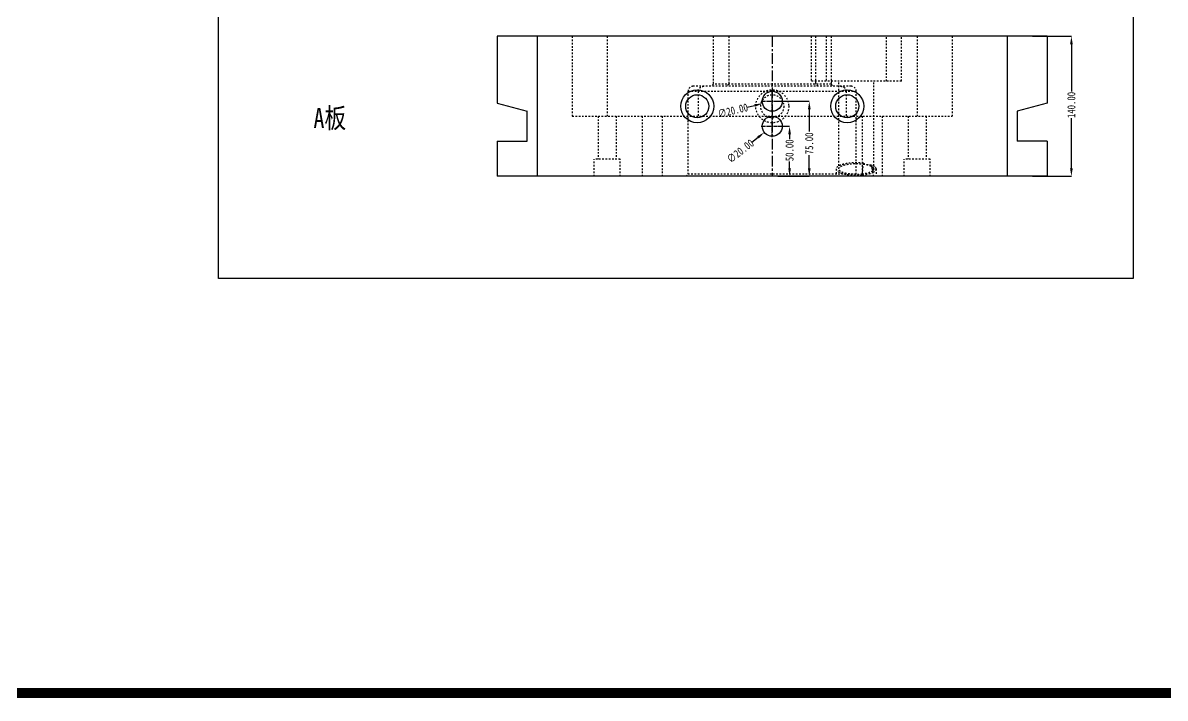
# Model space of a CAD drawing. Header units: millimetres. Extents: x 1188 to 10032, y -1727 to 798.
# Drawn here: x 5618 to 6760, y -1727 to -1052 of the extents above; entities that cross this region are included whole.
import ezdxf

# ---------------------------------------------------------------- set-up
doc = ezdxf.new("R2010")
doc.units = ezdxf.units.MM
doc.header["$LTSCALE"] = 16.335
doc.header["$PDMODE"] = 3
doc.header["$PDSIZE"] = 0.3125
doc.linetypes.add('CENTER', pattern=[0.6, 0.375, -0.075, 0.075, -0.075])
doc.linetypes.add('HIDDEN', pattern=[0.2, 0.1, -0.1])
doc.layers.get('0').update_dxf_attribs({"linetype": 'CONTINUOUS'})
doc.layers.get('Defpoints').update_dxf_attribs({"linetype": 'CONTINUOUS'})
doc.layers.add('DEFAULT_2', color=8, linetype='HIDDEN')
doc.styles.get("Standard").update_dxf_attribs({"font": 'txt', "width": 0.8})
doc.dimstyles.new('11', dxfattribs={"dimtxt": 8, "dimasz": 8, "dimexe": 0, "dimexo": 0, "dimgap": 0, "dimtad": 0, "dimzin": 0, "dimdsep": 46, "dimtxsty": 'Standard', "dimcen": 0, "dimclrd": 4, "dimclre": 4, "dimclrt": 6, "dimazin": 0, "dimtfac": 1, "dimtofl": 0, "dimtmove": 0, "dimatfit": 3, "dimfxl": 0, "dimtolj": 1, "dimtzin": 0, "dimarcsym": 0})

# ---------------------------------------------------------------- blocks, each defined once
blk = doc.blocks.new('*D297')
at = {"color": 4, "lineweight": -2, "transparency": 16777216}
for p, q in [((6372.9, -1155.5), (6384.5, -1155.5)), ((6384.5, -1163.5), (6384.5, -1168.3)), ((6384.5, -1197.5), (6384.5, -1190.7)), ((6372.9, -1205.5), (6384.5, -1205.5))]:
    blk.add_line(p, q, dxfattribs=at)
at = {"color": 4, "transparency": 16777216}
for points in [[(6383.2, -1163.5), (6385.9, -1163.5), (6384.5, -1155.5)], [(6383.2, -1197.5), (6385.9, -1197.5), (6384.5, -1205.5)]]:
    blk.add_solid(points, dxfattribs=at)
at = {"layer": 'Defpoints', "color": 0, "transparency": 16777216}
for p in [(6372.9, -1155.5), (6372.9, -1205.5), (6384.5, -1205.5)]:
    blk.add_point(p, dxfattribs=at)
at = {"color": 6, "transparency": 16777216, "insert": (6384.5, -1179.5), "char_height": 8, "attachment_point": 5, "rotation": 90}
blk.add_mtext('\\A1;50.00', dxfattribs=at)
blk = doc.blocks.new('*D298')
at = {"color": 4, "lineweight": -2, "transparency": 16777216}
for p, q in [((6371.1, -1130.5), (6404.2, -1130.5)), ((6404.2, -1138.5), (6404.2, -1160.8)), ((6404.2, -1197.5), (6404.2, -1184.3)), ((6372.9, -1205.5), (6404.2, -1205.5))]:
    blk.add_line(p, q, dxfattribs=at)
at = {"color": 4, "transparency": 16777216}
for points in [[(6402.9, -1138.5), (6405.6, -1138.5), (6404.2, -1130.5)], [(6402.9, -1197.5), (6405.6, -1197.5), (6404.2, -1205.5)]]:
    blk.add_solid(points, dxfattribs=at)
at = {"layer": 'Defpoints', "color": 0, "transparency": 16777216}
for p in [(6371.1, -1130.5), (6372.9, -1205.5), (6404.2, -1205.5)]:
    blk.add_point(p, dxfattribs=at)
at = {"color": 6, "transparency": 16777216, "insert": (6404.2, -1172.6), "char_height": 8, "attachment_point": 5, "rotation": 90}
blk.add_mtext('\\A1;75.00', dxfattribs=at)
blk = doc.blocks.new('*D299')
at = {"color": 4, "lineweight": -2, "transparency": 16777216}
blk.add_line((6346.7, -1171.5), (6353, -1166.5), dxfattribs=at)
at = {"color": 4, "transparency": 16777216}
blk.add_solid([(6352.1, -1165.5), (6353.8, -1167.6), (6359.3, -1161.6)], dxfattribs=at)
at = {"layer": 'Defpoints', "color": 0, "transparency": 16777216}
for p in [(6375.1, -1149.4), (6359.3, -1161.6)]:
    blk.add_point(p, dxfattribs=at)
at = {"color": 6, "transparency": 16777216, "insert": (6335.3, -1180.3), "char_height": 8, "attachment_point": 5, "rotation": 37.8712}
blk.add_mtext('\\A1;∅20.00', dxfattribs=at)
blk = doc.blocks.new('*D300')
at = {"color": 4, "lineweight": -2, "transparency": 16777216}
blk.add_line((6341.9, -1136.5), (6349.7, -1134.6), dxfattribs=at)
at = {"color": 4, "transparency": 16777216}
blk.add_solid([(6349.3, -1133.3), (6350, -1135.9), (6357.4, -1132.8)], dxfattribs=at)
at = {"layer": 'Defpoints', "color": 0, "transparency": 16777216}
for p in [(6376.9, -1128.2), (6357.4, -1132.8)]:
    blk.add_point(p, dxfattribs=at)
at = {"color": 6, "transparency": 16777216, "insert": (6327.8, -1139.8), "char_height": 8, "attachment_point": 5, "rotation": 13.2405}
blk.add_mtext('\\A1;∅20.00', dxfattribs=at)
blk = doc.blocks.new('*D301')
at = {"color": 4, "lineweight": -2, "transparency": 16777216}
for p, q in [((6627.5, -1065.5), (6666.3, -1065.5)), ((6666.3, -1073.5), (6666.3, -1120.8)), ((6666.3, -1197.5), (6666.3, -1147.5)), ((6627.5, -1205.5), (6666.3, -1205.5))]:
    blk.add_line(p, q, dxfattribs=at)
at = {"color": 4, "transparency": 16777216}
for points in [[(6665, -1073.5), (6667.7, -1073.5), (6666.3, -1065.5)], [(6665, -1197.5), (6667.7, -1197.5), (6666.3, -1205.5)]]:
    blk.add_solid(points, dxfattribs=at)
at = {"layer": 'Defpoints', "color": 0, "transparency": 16777216}
for p in [(6627.5, -1065.5), (6627.5, -1205.5), (6666.3, -1205.5)]:
    blk.add_point(p, dxfattribs=at)
at = {"color": 6, "transparency": 16777216, "insert": (6666.3, -1134.2), "char_height": 8, "attachment_point": 5, "rotation": 90}
blk.add_mtext('\\A1;140.00', dxfattribs=at)

msp = doc.modelspace()

# ---------------------------------------------------------------- linework, layer by layer
at = {"color": 7, "linetype": 'Continuous'}
for p, q in [((6092.175, -1065.497), (6092.175, -1132.459)), ((6642.175, -1065.497), (6092.175, -1065.497)), ((6132.175, -1065.497), (6132.175, -1205.497)), ((6602.175, -1065.497), (6602.175, -1205.497)), ((6642.175, -1065.497), (6642.175, -1132.459)), ((6092.175, -1132.459), (6122.175, -1140.497)), ((6122.175, -1170.497), (6122.175, -1140.497)), ((6642.175, -1132.459), (6612.175, -1140.497)), ((6612.175, -1140.497), (6612.175, -1170.497)), ((6092.175, -1170.497), (6092.175, -1205.497)), ((6092.175, -1170.497), (6122.175, -1170.497)), ((6642.175, -1170.497), (6612.175, -1170.497)), ((6642.175, -1170.497), (6642.175, -1205.497)), ((6642.175, -1205.497), (6092.175, -1205.497))]:
    msp.add_line(p, q, dxfattribs=at)
at = {"color": 1, "linetype": 'CENTER', "ltscale": 1.741537}
msp.add_line((6367.175, -1065.497), (6367.175, -1205.497), dxfattribs=at)
at = {"color": 1, "linetype": 'CENTER', "ltscale": 0.621977}
for p, q in [((6356.175, -1130.497), (6378.175, -1130.497)), ((6367.175, -1141.497), (6367.175, -1119.497)), ((6367.175, -1166.497), (6367.175, -1144.497)), ((6356.175, -1155.497), (6378.175, -1155.497))]:
    msp.add_line(p, q, dxfattribs=at)
at = {"color": 3, "const_width": 10}
msp.add_lwpolyline([(1193.347, 793.145), (10026.909, 793.145), (10026.909, -1722.049), (1193.347, -1722.049)], close=True, dxfattribs=at)
msp.add_lwpolyline([(5813.528, -415.683), (6728.233, -415.683), (6728.233, -1307.757), (5813.528, -1307.757)], close=True)
at = {"color": 7, "linetype": 'Continuous'}
for centre, radius in [((6292.175, -1135.497), 16.5), ((6442.175, -1135.497), 16.5), ((6292.175, -1135.497), 11.5), ((6367.175, -1130.497), 10), ((6442.175, -1135.497), 11.5), ((6367.175, -1155.497), 10)]:
    msp.add_circle(centre, radius, dxfattribs=at)
at = {"layer": 'DEFAULT_2', "color": 8, "linetype": 'HIDDEN'}
for p, q in [((6167.175, -1065.497), (6167.175, -1145.297)), ((6202.175, -1065.497), (6202.175, -1145.297)), ((6308.145, -1065.497), (6308.145, -1113.497)), ((6323.764, -1065.497), (6323.764, -1113.497)), ((6405.945, -1065.497), (6405.945, -1110.497)), ((6410.586, -1065.497), (6410.586, -1113.497)), ((6420.945, -1065.497), (6420.945, -1110.497)), ((6426.205, -1065.497), (6426.205, -1113.497)), ((6481.345, -1110.497), (6481.345, -1065.497)), ((6496.345, -1110.497), (6496.345, -1065.497)), ((6512.175, -1065.497), (6512.175, -1145.297)), ((6547.175, -1065.497), (6547.175, -1145.297)), ((6446.225, -1115.497), (6288.125, -1115.497)), ((6308.145, -1113.497), (6306.145, -1115.497)), ((6426.205, -1113.497), (6308.145, -1113.497)), ((6496.345, -1110.497), (6405.945, -1110.497)), ((6426.205, -1113.497), (6428.205, -1115.497)), ((6433.643, -1198.188), (6433.643, -1110.497)), ((6468.643, -1198.188), (6468.643, -1110.497)), ((6283.125, -1120.497), (6451.225, -1120.497)), ((6283.125, -1203.497), (6283.125, -1120.497)), ((6293.253, -1120.497), (6293.253, -1145.297)), ((6441.097, -1120.497), (6441.097, -1145.297)), ((6451.225, -1203.497), (6451.225, -1120.497)), ((6167.175, -1145.297), (6547.175, -1145.297)), ((6193.175, -1145.297), (6193.175, -1188.497)), ((6211.175, -1145.297), (6211.175, -1188.497)), ((6237.175, -1145.297), (6237.175, -1205.497)), ((6257.175, -1145.297), (6257.175, -1205.497)), ((6457.175, -1145.297), (6457.175, -1205.497)), ((6477.175, -1145.297), (6477.175, -1205.497)), ((6503.175, -1145.297), (6503.175, -1188.497)), ((6521.175, -1145.297), (6521.175, -1188.497)), ((6215.175, -1188.497), (6189.175, -1188.497)), ((6189.175, -1205.497), (6189.175, -1188.497)), ((6215.175, -1205.497), (6215.175, -1188.497)), ((6431.143, -1198.188), (6431.143, -1205.497)), ((6471.143, -1198.188), (6471.143, -1205.497)), ((6525.175, -1188.497), (6499.175, -1188.497)), ((6499.175, -1205.497), (6499.175, -1188.497)), ((6525.175, -1205.497), (6525.175, -1188.497)), ((6281.125, -1205.497), (6283.125, -1203.497)), ((6451.225, -1203.497), (6283.125, -1203.497)), ((6453.225, -1205.497), (6451.225, -1203.497)), ((6457.175, -1205.344), (6457.175, -1205.497))]:
    msp.add_line(p, q, dxfattribs=at)
for radius in [16.5, 11.5]:
    msp.add_circle((6367.175, -1135.497), radius, dxfattribs=at)
for centre, radius, start, end in [((6288.125, -1120.497), 5, 90, 180), ((6479.087, -1324.643), 262.122, 126.339, 127.070434), ((6255.263, -1324.643), 262.122, 52.929566, 53.661), ((6446.225, -1120.497), 5, 0, 90), ((6460.939, -1205.517), 11.375, 61.895122, 64.29387), ((6380.643, -1217.502), 88.795, 12.3892, 12.863251)]:
    msp.add_arc(centre, radius, start, end, dxfattribs=at)
msp.add_ellipse((6467.175, -1190.917), major_axis=(10, 0), ratio=0.3249197, start_param=-2.66189425, end_param=-1.65881402, dxfattribs=at)
for points, knots in [([(6293.253, -1120.497), (6293.253, -1119.799), (6293.604, -1118.381), (6294.99, -1116.727), (6296.88, -1115.718), (6298.292, -1115.497), (6298.992, -1115.497)], [0, 0, 0, 0, 0.24971906, 0.49956341, 0.74968796, 1, 1, 1, 1]), ([(6435.358, -1115.497), (6436.058, -1115.497), (6437.47, -1115.718), (6439.36, -1116.727), (6440.746, -1118.381), (6441.097, -1119.799), (6441.097, -1120.497)], [0, 0, 0, 0, 0.25031249, 0.50043736, 0.75028155, 1, 1, 1, 1]), ([(6458.304, -1192.417), (6456.748, -1192.233), (6453.576, -1191.994), (6448.826, -1191.99), (6444.209, -1192.328), (6439.99, -1192.988), (6436.853, -1193.807), (6434.747, -1194.622), (6433.487, -1195.253), (6432.477, -1195.926), (6431.73, -1196.639), (6431.256, -1197.392), (6431.143, -1197.934), (6431.143, -1198.188)], [0, 0, 0, 0, 0.16107363, 0.32664579, 0.48793506, 0.63658599, 0.76521635, 0.82026934, 0.86850573, 0.90984243, 0.94461231, 0.97393463, 1, 1, 1, 1]), ([(6431.143, -1198.188), (6431.143, -1198.434), (6431.249, -1198.958), (6431.695, -1199.691), (6432.401, -1200.386), (6433.356, -1201.044), (6434.55, -1201.663), (6436.548, -1202.468), (6439.535, -1203.287), (6443.57, -1203.967), (6448.017, -1204.348), (6452.632, -1204.406), (6455.732, -1204.223), (6457.262, -1204.071)], [0, 0, 0, 0, 0.02624163, 0.05559097, 0.09019459, 0.13115433, 0.17887589, 0.23328561, 0.36056496, 0.50816808, 0.66926453, 0.83597177, 1, 1, 1, 1]), ([(6433.643, -1198.188), (6433.643, -1198.009), (6433.705, -1197.633), (6433.974, -1197.096), (6434.405, -1196.579), (6435.248, -1195.868), (6436.711, -1195.071), (6438.886, -1194.281), (6441.521, -1193.63), (6444.517, -1193.146), (6447.766, -1192.847), (6450.004, -1192.78), (6451.143, -1192.78)], [0, 0, 0, 0, 0.02787344, 0.0581167, 0.0925305, 0.13223493, 0.22924762, 0.35002148, 0.49210806, 0.65136131, 0.82261439, 1, 1, 1, 1]), ([(6451.143, -1203.595), (6450.004, -1203.595), (6447.766, -1203.528), (6444.517, -1203.23), (6441.521, -1202.745), (6438.886, -1202.095), (6436.711, -1201.304), (6435.248, -1200.507), (6434.405, -1199.797), (6433.974, -1199.279), (6433.705, -1198.742), (6433.643, -1198.366), (6433.643, -1198.188)], [0, 0, 0, 0, 0.17738561, 0.34863869, 0.50789194, 0.64997852, 0.77075238, 0.86776507, 0.9074695, 0.9418833, 0.97212656, 1, 1, 1, 1]), ([(6451.143, -1192.78), (6451.749, -1192.78), (6454.114, -1192.818), (6456.479, -1193.004), (6458.222, -1193.242)], [0, 0, 0, 0, 0.25614276, 1, 1, 1, 1]), ([(6458.304, -1192.417), (6458.079, -1193.466), (6457.728, -1195.594), (6457.284, -1199.904), (6457.175, -1203.166), (6457.175, -1205.344)], [0, 0, 0, 0, 0.24760972, 0.49725598, 1, 1, 1, 1]), ([(6458.222, -1193.242), (6459.672, -1193.44), (6461.739, -1193.821), (6464.275, -1194.585), (6465.376, -1195.029), (6465.873, -1195.268)], [0, 0, 0, 0, 0.55269737, 0.79141201, 1, 1, 1, 1]), ([(6471.142, -1198.188), (6471.142, -1198.003), (6471.085, -1197.618), (6470.836, -1197.062), (6470.431, -1196.523), (6469.642, -1195.78), (6468.258, -1194.931), (6467.003, -1194.408), (6466.296, -1194.154)], [0, 0, 0, 0, 0.08349766, 0.17285175, 0.27278058, 0.38640874, 0.66076837, 1, 1, 1, 1]), ([(6466.298, -1195.484), (6466.34, -1195.506), (6466.501, -1195.594), (6466.66, -1195.686), (6466.776, -1195.758)], [0, 0, 0, 0, 0.25683879, 1, 1, 1, 1]), ([(6466.776, -1195.758), (6467.059, -1195.931), (6467.562, -1196.282), (6468.168, -1196.885), (6468.551, -1197.52), (6468.642, -1197.974), (6468.642, -1198.188)], [0, 0, 0, 0, 0.31167768, 0.57528417, 0.79932843, 1, 1, 1, 1]), ([(6468.642, -1198.188), (6468.642, -1198.495), (6468.437, -1199.178), (6467.971, -1199.694), (6467.694, -1199.944)], [0, 0, 0, 0, 0.45150456, 1, 1, 1, 1]), ([(6468.061, -1201.483), (6468.301, -1201.366), (6468.754, -1201.127), (6469.463, -1200.685), (6470.134, -1200.162), (6470.703, -1199.53), (6471.059, -1198.872), (6471.142, -1198.408), (6471.142, -1198.188)], [0, 0, 0, 0, 0.16943, 0.32446385, 0.53046678, 0.7071476, 0.86035769, 1, 1, 1, 1]), ([(6457.258, -1203.254), (6456.764, -1203.311), (6454.731, -1203.513), (6452.687, -1203.595), (6451.143, -1203.595)], [0, 0, 0, 0, 0.24368151, 1, 1, 1, 1]), ([(6467.694, -1199.944), (6467.206, -1200.383), (6465.899, -1201.171), (6463.528, -1202.067), (6460.574, -1202.793), (6458.411, -1203.121), (6457.258, -1203.254)], [0, 0, 0, 0, 0.17768447, 0.40791037, 0.68541537, 1, 1, 1, 1]), ([(6457.262, -1204.071), (6459.325, -1203.867), (6462.263, -1203.422), (6465.846, -1202.422), (6467.381, -1201.817), (6468.061, -1201.483)], [0, 0, 0, 0, 0.55766841, 0.79604094, 1, 1, 1, 1])]:
    msp.add_open_spline(points, degree=3, knots=knots, dxfattribs=at)
for points in [[(6467.21, -1197.734), (6466.936, -1196.533), (6466.636, -1195.338), (6466.296, -1194.154)], [(6468.678, -1205.497), (6468.307, -1203.137), (6467.883, -1200.784), (6467.37, -1198.451)]]:
    msp.add_open_spline(points, degree=3, dxfattribs=at)

# ---------------------------------------------------------------- texts
at = {"insert": (5908.467, -1137.234), "char_height": 20, "width": 130.84867, "attachment_point": 1}
msp.add_mtext('{\\fSimSun|b0|i0|c134|p2;A板}', dxfattribs=at)

# ---------------------------------------------------------------- dimensions: what is measured, and where the dimension line sits
for base, p1, p2, picture, middle in [((6666.319, -1205.497), (6627.494, -1065.497), (6627.494, -1205.497), '*D301', (6666.319, -1134.165)), ((6404.234, -1205.497), (6371.118, -1130.497), (6372.93, -1205.497), '*D298', (6404.234, -1172.572)), ((6384.55, -1205.497), (6372.93, -1155.497), (6372.93, -1205.497), '*D297', (6384.55, -1179.513))]:
    dim = msp.add_linear_dim(base=base, p1=p1, p2=p2, angle=90, dimstyle='11')
    dim.commit()
    dim.dimension.update_dxf_attribs({"geometry": picture, "text_midpoint": middle, "dimtype": 160})
for p1, p2, picture, middle in [((6376.909, -1128.207), (6357.441, -1132.788), '*D300', (6327.849, -1139.751)), ((6375.069, -1149.359), (6359.281, -1161.636), '*D299', (6335.284, -1180.299))]:
    dim = msp.add_diameter_dim_2p(p1=p1, p2=p2, dimstyle='11')
    dim.commit()
    dim.dimension.update_dxf_attribs({"geometry": picture, "text_midpoint": middle})

doc.saveas('drawing.dxf')
